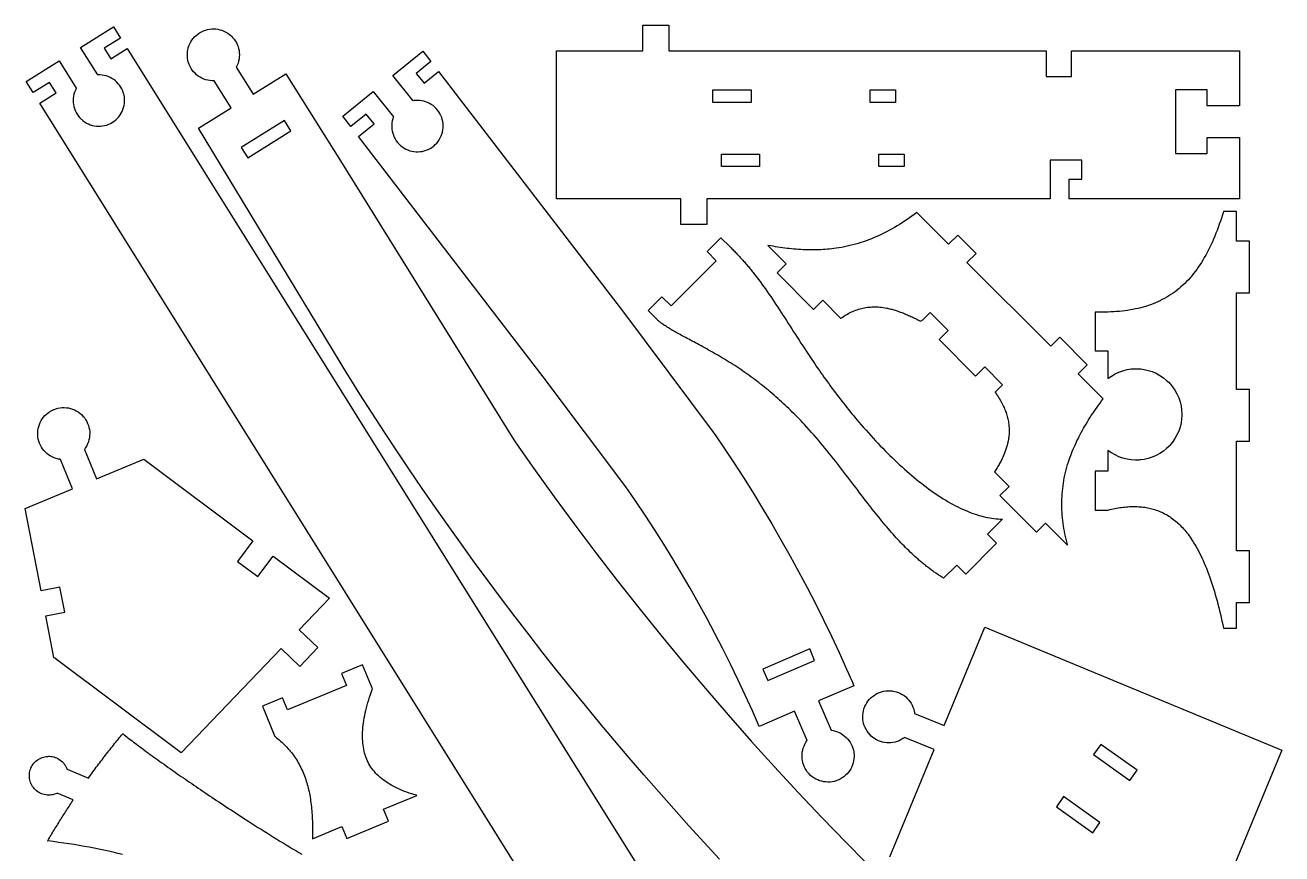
# Model space of a CAD drawing. Extents: x 0 to 196, y 0 to 236.
# Drawn here: x 0 to 195.9, y 106.9 to 236.1 of the extents above; entities that cross this region are included whole.
import ezdxf

# ---------------------------------------------------------------- set-up
doc = ezdxf.new("R2010")
doc.units = 0
doc.layers.get('0').update_dxf_attribs({"linetype": 'CONTINUOUS'})

msp = doc.modelspace()

# ---------------------------------------------------------------- linework, layer by layer
at = {"color": 0}
for points in [[(97.6001, 71.3774), (2.31347, 223.906), (4.85786, 225.494), (3.82471, 227.149), (1.28033, 225.56), (0.19417, 227.297), (5.32525, 230.503), (7.99533, 226.229), (7.95503, 226.156), (7.84657, 225.925), (7.72537, 225.614), (7.63146, 225.297), (7.56456, 224.975), (7.52442, 224.651), (7.51074, 224.328), (7.52333, 224.004), (7.56185, 223.683), (7.62603, 223.365), (7.71565, 223.054), (7.83046, 222.751), (7.97017, 222.457), (8.1345, 222.172), (8.32324, 221.901), (8.53603, 221.643), (8.7111, 221.46), (8.77274, 221.401), (8.83431, 221.343), (9.02881, 221.179), (9.29904, 220.983), (9.58176, 220.811), (9.87532, 220.665), (10.178, 220.543), (10.4882, 220.447), (10.8043, 220.378), (11.1246, 220.333), (11.4474, 220.314), (11.7711, 220.321), (12.0941, 220.356), (12.4146, 220.415), (12.7311, 220.501), (13.0418, 220.615), (13.3452, 220.756), (13.5679, 220.878), (13.6396, 220.922), (13.7113, 220.967), (13.9189, 221.114), (14.1778, 221.325), (14.416, 221.554), (14.6325, 221.8), (14.8269, 222.063), (14.9988, 222.337), (15.1474, 222.625), (15.2721, 222.924), (15.3725, 223.231), (15.4479, 223.546), (15.4978, 223.867), (15.5215, 224.192), (15.5185, 224.521), (15.4882, 224.85), (15.43, 225.179), (15.3686, 225.425), (15.3435, 225.506), (15.3185, 225.586), (15.2299, 225.825), (15.0915, 226.129), (14.9303, 226.418), (14.7471, 226.69), (14.5436, 226.944), (14.321, 227.181), (14.0806, 227.399), (13.824, 227.594), (13.5524, 227.771), (13.2671, 227.924), (12.9695, 228.054), (12.6611, 228.16), (12.3431, 228.24), (12.0169, 228.294), (11.6839, 228.322), (11.4298, 228.326), (11.3454, 228.322), (8.67529, 232.596), (13.8064, 235.801), (14.8925, 234.063), (14.8925, 234.063), (12.3481, 232.474), (13.3813, 230.819), (15.9257, 232.41), (111.212, 79.8811)], [(108.245, 106.084), (105.847, 108.676), (103.468, 111.284), (101.108, 113.908), (98.7668, 116.549), (96.4444, 119.206), (94.141, 121.879), (91.8565, 124.568), (89.5912, 127.273), (87.3453, 129.994), (85.1186, 132.731), (82.9112, 135.483), (80.7233, 138.25), (78.555, 141.033), (76.4064, 143.832), (74.2775, 146.646), (72.1683, 149.474), (70.079, 152.318), (68.0097, 155.176), (65.9606, 158.05), (63.9314, 160.938), (61.9225, 163.84), (59.9339, 166.757), (57.9657, 169.689), (56.0179, 172.635), (54.0906, 175.594), (52.184, 178.568), (50.7669, 180.807), (50.2981, 181.556), (27.0406, 219.999), (32.129, 223.178), (29.5007, 227.385), (29.4154, 227.382), (29.159, 227.386), (28.8229, 227.417), (28.494, 227.475), (28.1733, 227.558), (27.8626, 227.667), (27.5629, 227.8), (27.2758, 227.956), (27.0025, 228.135), (26.7443, 228.335), (26.5028, 228.556), (26.2792, 228.794), (26.0749, 229.053), (25.8911, 229.329), (25.7294, 229.621), (25.5911, 229.929), (25.5025, 230.169), (25.4776, 230.251), (25.4526, 230.333), (25.3913, 230.582), (25.3336, 230.914), (25.304, 231.247), (25.3021, 231.578), (25.3268, 231.907), (25.3779, 232.231), (25.4547, 232.549), (25.5567, 232.858), (25.6832, 233.16), (25.8336, 233.45), (26.0075, 233.728), (26.2042, 233.992), (26.4231, 234.24), (26.6635, 234.472), (26.9251, 234.685), (27.1347, 234.833), (27.2071, 234.878), (27.2794, 234.924), (27.5042, 235.047), (27.8104, 235.189), (28.1242, 235.303), (28.4436, 235.39), (28.7672, 235.451), (29.0933, 235.486), (29.4201, 235.494), (29.7462, 235.475), (30.0697, 235.431), (30.389, 235.361), (30.7024, 235.265), (31.0085, 235.143), (31.3051, 234.996), (31.5913, 234.824), (31.8646, 234.626), (32.0617, 234.461), (32.124, 234.403), (32.1864, 234.344), (32.3639, 234.16), (32.5797, 233.9), (32.7714, 233.626), (32.9386, 233.342), (33.0811, 233.044), (33.1985, 232.737), (33.2906, 232.425), (33.3571, 232.104), (33.3978, 231.781), (33.4124, 231.454), (33.4006, 231.126), (33.3619, 230.8), (33.2964, 230.475), (33.2037, 230.154), (33.0836, 229.839), (32.9757, 229.606), (32.9356, 229.531), (35.5638, 225.324), (40.6525, 228.503), (49.1478, 214.904), (76.2033, 171.403), (76.9774, 170.286), (79.3247, 166.95), (82.4953, 162.533), (85.7147, 158.153), (88.9826, 153.808), (92.2986, 149.503), (95.6625, 145.235), (99.0738, 141.006), (102.532, 136.815), (106.038, 132.663), (109.589, 128.551), (113.187, 124.478), (116.831, 120.446), (120.521, 116.454), (124.255, 112.504), (128.035, 108.595), (130.897, 105.689)], [(134.762, 106.453), (141.678, 123.148), (137.095, 125.047), (137.027, 124.995), (136.815, 124.85), (136.524, 124.679), (136.223, 124.535), (135.914, 124.417), (135.597, 124.325), (135.276, 124.259), (134.952, 124.22), (134.626, 124.206), (134.299, 124.219), (133.975, 124.258), (133.653, 124.324), (133.337, 124.415), (133.027, 124.533), (132.726, 124.677), (132.435, 124.847), (132.223, 124.992), (132.155, 125.043), (132.087, 125.095), (131.893, 125.263), (131.653, 125.5), (131.436, 125.753), (131.241, 126.022), (131.071, 126.303), (130.924, 126.597), (130.802, 126.9), (130.705, 127.212), (130.633, 127.53), (130.587, 127.854), (130.567, 128.181), (130.574, 128.51), (130.608, 128.84), (130.669, 129.168), (130.758, 129.494), (130.843, 129.736), (130.876, 129.815), (130.908, 129.893), (131.019, 130.125), (131.186, 130.418), (131.375, 130.693), (131.584, 130.95), (131.813, 131.188), (132.058, 131.405), (132.319, 131.601), (132.596, 131.776), (132.885, 131.927), (133.186, 132.056), (133.497, 132.159), (133.816, 132.238), (134.143, 132.291), (134.476, 132.316), (134.814, 132.314), (135.069, 132.295), (135.154, 132.284), (135.239, 132.273), (135.491, 132.225), (135.817, 132.139), (136.132, 132.028), (136.434, 131.892), (136.722, 131.733), (136.996, 131.552), (137.253, 131.35), (137.493, 131.129), (137.714, 130.889), (137.916, 130.631), (138.096, 130.358), (138.255, 130.069), (138.39, 129.767), (138.501, 129.452), (138.586, 129.125), (138.634, 128.873), (138.645, 128.788), (143.228, 126.89), (149.582, 142.232), (195.883, 123.053), (195.883, 123.053), (181.063, 87.2743)], [(15.1846, 106.792), (14.4679, 106.969), (13.7429, 107.141), (13.0096, 107.307), (12.2678, 107.468), (11.5178, 107.625), (10.7594, 107.775), (9.99262, 107.921), (9.2175, 108.061), (8.43397, 108.197), (7.64208, 108.326), (6.84185, 108.451), (6.03315, 108.571), (5.2161, 108.685), (4.39063, 108.794), (3.55675, 108.898), (3.5555, 108.898), (3.55419, 108.898), (3.55296, 108.898), (3.55171, 108.898), (3.5504, 108.898), (3.54915, 108.899), (3.54785, 108.899), (3.54536, 108.899), (3.54406, 108.899), (3.54156, 108.9), (3.54025, 108.9), (3.53901, 108.9), (3.53771, 108.9), (3.53521, 108.9), (3.5339, 108.9), (3.53267, 108.901), (3.53136, 108.901), (3.53011, 108.901), (3.52886, 108.901), (3.52756, 108.901), (3.52507, 108.902), (3.52376, 108.902), (3.52251, 108.902), (3.52121, 108.902), (3.51872, 108.902), (3.53825, 108.935), (3.53825, 108.935), (3.66938, 109.156), (3.80067, 109.376), (3.93207, 109.596), (4.06364, 109.814), (4.19536, 110.033), (4.32721, 110.25), (4.45915, 110.468), (4.59125, 110.684), (4.72353, 110.9), (4.8559, 111.115), (4.98844, 111.33), (5.1211, 111.544), (5.2539, 111.757), (5.38688, 111.97), (5.51997, 112.182), (5.65321, 112.394), (5.78657, 112.605), (5.92003, 112.815), (6.05371, 113.025), (6.1875, 113.234), (6.3214, 113.443), (6.45546, 113.651), (6.58968, 113.858), (6.72401, 114.065), (6.85851, 114.272), (6.99311, 114.477), (7.12787, 114.682), (7.26275, 114.887), (7.39785, 115.09), (7.53299, 115.293), (5.00608, 116.34), (4.95344, 116.315), (4.79172, 116.248), (4.57335, 116.173), (4.35183, 116.116), (4.1281, 116.076), (3.90321, 116.053), (3.678, 116.046), (3.45356, 116.057), (3.23074, 116.083), (3.01047, 116.127), (2.79383, 116.187), (2.58165, 116.262), (2.375, 116.354), (2.17475, 116.461), (1.98188, 116.585), (1.79736, 116.723), (1.66433, 116.837), (1.62213, 116.877), (1.57981, 116.917), (1.45921, 117.044), (1.31109, 117.221), (1.17811, 117.407), (1.06033, 117.602), (0.95801, 117.804), (0.87136, 118.012), (0.80056, 118.225), (0.74582, 118.443), (0.70736, 118.664), (0.68533, 118.887), (0.67996, 119.112), (0.69146, 119.338), (0.72, 119.564), (0.76584, 119.788), (0.8291, 120.01), (0.8878, 120.175), (0.9101, 120.229), (0.9324, 120.282), (1.00754, 120.441), (1.11979, 120.642), (1.24593, 120.833), (1.38515, 121.013), (1.53668, 121.181), (1.69976, 121.336), (1.87343, 121.479), (2.05701, 121.608), (2.24968, 121.723), (2.45053, 121.824), (2.65881, 121.91), (2.87375, 121.98), (3.09446, 122.034), (3.32021, 122.072), (3.55012, 122.092), (3.72515, 122.097), (3.78342, 122.095), (3.84164, 122.094), (4.01622, 122.08), (4.24474, 122.048), (4.46821, 121.998), (4.68582, 121.933), (4.89681, 121.851), (5.10037, 121.755), (5.29574, 121.644), (5.48215, 121.519), (5.65875, 121.38), (5.82482, 121.229), (5.97954, 121.065), (6.12218, 120.89), (6.2519, 120.703), (6.368, 120.506), (6.46957, 120.299), (6.53646, 120.137), (6.55593, 120.082), (9.88613, 118.703), (10.0612, 118.947), (10.2367, 119.19), (10.4123, 119.432), (10.5882, 119.674), (10.7642, 119.914), (10.9405, 120.154), (11.1171, 120.392), (11.2938, 120.63), (11.4708, 120.866), (11.648, 121.102), (11.8254, 121.337), (12.0031, 121.57), (12.181, 121.803), (12.3591, 122.035), (12.5374, 122.266), (12.7159, 122.496), (12.8947, 122.724), (13.0737, 122.952), (13.2529, 123.179), (13.4323, 123.406), (13.612, 123.631), (13.7919, 123.855), (13.9719, 124.078), (14.1524, 124.3), (14.3329, 124.522), (14.5136, 124.742), (14.6947, 124.962), (14.8758, 125.18), (15.0574, 125.398), (15.239, 125.614), (15.2396, 125.615), (15.24, 125.616), (15.2406, 125.616), (15.2411, 125.617), (15.2415, 125.618), (15.2421, 125.618), (15.2426, 125.619), (15.2432, 125.619), (15.2438, 125.62), (15.2443, 125.621), (15.2449, 125.621), (15.2453, 125.622), (15.2464, 125.623), (15.2469, 125.624), (15.2474, 125.624), (15.2479, 125.625), (15.2485, 125.626), (15.249, 125.626), (15.2494, 125.627), (15.25, 125.627), (15.2506, 125.628), (15.2511, 125.629), (15.2517, 125.629), (15.2522, 125.63), (15.2526, 125.631), (15.2532, 125.631), (15.2538, 125.632), (15.2543, 125.633), (15.2547, 125.633), (15.2554, 125.633), (15.2561, 125.632), (15.2567, 125.632), (15.2574, 125.631), (15.2579, 125.631), (15.2586, 125.63), (15.2592, 125.63), (15.2599, 125.629), (15.2606, 125.629), (15.2611, 125.628), (15.2618, 125.627), (15.2624, 125.627), (15.2631, 125.627), (15.2636, 125.626), (15.2643, 125.626), (15.265, 125.625), (15.2657, 125.624), (15.2663, 125.624), (15.2668, 125.623), (15.2675, 125.623), (15.2681, 125.622), (15.2687, 125.622), (15.2694, 125.621), (15.2701, 125.621), (15.2707, 125.62), (15.2719, 125.619), (15.2726, 125.619), (15.2732, 125.618), (15.2739, 125.618), (15.2746, 125.617), (15.4593, 125.468), (15.65, 125.315), (15.8467, 125.159), (16.0493, 124.999), (16.2579, 124.835), (16.4725, 124.668), (16.6929, 124.498), (16.9194, 124.324), (17.1518, 124.147), (17.39, 123.966), (17.6342, 123.782), (17.8842, 123.594), (18.14, 123.403), (18.4018, 123.208), (18.6693, 123.01), (18.9428, 122.809), (19.2219, 122.604), (19.5071, 122.396), (19.7979, 122.185), (20.0947, 121.97), (20.3971, 121.752), (20.7054, 121.531), (21.0193, 121.306), (21.3392, 121.078), (21.6647, 120.847), (21.996, 120.612), (22.3329, 120.374), (22.6756, 120.133), (23.0239, 119.888), (23.3779, 119.641), (23.7379, 119.39), (24.0471, 119.175), (24.3603, 118.958), (24.6775, 118.738), (24.9986, 118.516), (25.3235, 118.293), (25.6521, 118.067), (25.9843, 117.839), (26.3201, 117.609), (26.6594, 117.378), (27.0022, 117.145), (27.3485, 116.91), (27.6978, 116.673), (28.0504, 116.435), (28.4061, 116.196), (28.7649, 115.954), (29.1267, 115.712), (29.4914, 115.468), (29.8588, 115.223), (30.229, 114.977), (30.6019, 114.73), (30.9775, 114.481), (31.3556, 114.232), (31.736, 113.981), (32.1189, 113.73), (32.504, 113.478), (32.8914, 113.225), (33.281, 112.971), (33.6726, 112.717), (34.0663, 112.462), (34.4618, 112.207), (34.859, 111.952), (35.34, 111.643), (35.8228, 111.335), (36.3074, 111.026), (36.7935, 110.718), (37.2808, 110.411), (37.7694, 110.104), (38.259, 109.798), (38.7493, 109.493), (39.2403, 109.189), (39.7315, 108.887), (40.2229, 108.586), (40.7144, 108.287), (41.2057, 107.99), (41.6965, 107.695), (42.1868, 107.403), (42.6764, 107.113), (43.1649, 106.826)]]:
    msp.add_lwpolyline(points, dxfattribs=at)
for points in [[(164.708, 212.05), (164.708, 215), (159.758, 215), (159.758, 209), (106.288, 209), (106.288, 205), (102.238, 205), (102.238, 209), (82.8344, 209), (82.8344, 232.069), (96.3081, 232.069), (96.3081, 236.069), (100.358, 236.069), (100.358, 232.069), (159.151, 232.069), (159.151, 228.069), (163.101, 228.069), (163.101, 232.069), (189.299, 232.069), (189.299, 223.497), (184.249, 223.497), (184.249, 225.997), (179.299, 225.997), (179.299, 216.047), (184.249, 216.047), (184.249, 218.547), (189.299, 218.547), (189.299, 209), (162.708, 209), (162.708, 212.05), (164.708, 212.05)], [(80.7633, 181.251), (51.9929, 218.717), (54.4078, 220.676), (53.1786, 222.19), (50.8047, 220.264), (49.5557, 221.89), (54.2543, 225.704), (57.4308, 221.792), (57.4, 221.714), (57.3207, 221.472), (57.2387, 221.149), (57.1847, 220.822), (57.1579, 220.494), (57.1579, 220.168), (57.1843, 219.844), (57.2367, 219.525), (57.3144, 219.211), (57.4172, 218.906), (57.5446, 218.607), (57.696, 218.321), (57.8708, 218.044), (58.0689, 217.783), (58.2897, 217.538), (58.5326, 217.308), (58.729, 217.147), (58.7974, 217.097), (58.8656, 217.047), (59.0787, 216.908), (59.3713, 216.747), (59.6729, 216.611), (59.9822, 216.501), (60.2976, 216.419), (60.6174, 216.362), (60.9396, 216.331), (61.2629, 216.326), (61.5856, 216.347), (61.906, 216.394), (62.2224, 216.468), (62.5331, 216.567), (62.8364, 216.692), (63.1308, 216.843), (63.4147, 217.019), (63.6206, 217.168), (63.6863, 217.221), (63.7518, 217.275), (63.9397, 217.446), (64.1707, 217.686), (64.3788, 217.944), (64.5632, 218.215), (64.724, 218.499), (64.8606, 218.793), (64.9725, 219.097), (65.0596, 219.408), (65.1213, 219.726), (65.1572, 220.049), (65.1672, 220.372), (65.1507, 220.699), (65.1072, 221.024), (65.0367, 221.347), (64.9383, 221.665), (64.8469, 221.903), (64.8121, 221.981), (64.7772, 222.057), (64.66, 222.282), (64.4853, 222.567), (64.2896, 222.833), (64.0743, 223.082), (63.841, 223.31), (63.5908, 223.517), (63.3257, 223.703), (63.0467, 223.865), (62.7556, 224.007), (62.4536, 224.124), (62.1422, 224.215), (61.8231, 224.282), (61.4975, 224.324), (61.1671, 224.337), (60.8332, 224.324), (60.5807, 224.296), (60.4974, 224.282), (57.3208, 228.194), (62.0206, 232.01), (63.2696, 230.383), (60.9808, 228.525), (62.21, 227.011), (64.4576, 228.836), (93.2703, 191.317), (107.276, 172.619), (107.679, 172.038), (108.872, 170.282), (110.439, 167.925), (111.976, 165.549), (113.483, 163.156), (114.96, 160.743), (116.407, 158.314), (117.823, 155.865), (119.208, 153.401), (120.563, 150.919), (121.888, 148.421), (123.181, 145.906), (124.443, 143.375), (125.673, 140.828), (126.872, 138.265), (128.04, 135.687), (128.895, 133.744), (129.175, 133.094), (123.665, 130.72), (125.627, 126.165), (125.712, 126.155), (125.964, 126.111), (126.292, 126.03), (126.609, 125.924), (126.913, 125.793), (127.204, 125.638), (127.48, 125.461), (127.74, 125.263), (127.983, 125.046), (128.208, 124.809), (128.414, 124.554), (128.598, 124.284), (128.761, 123.998), (128.901, 123.697), (129.017, 123.384), (129.107, 123.059), (129.158, 122.807), (129.171, 122.723), (129.183, 122.639), (129.206, 122.383), (129.213, 122.046), (129.192, 121.713), (129.144, 121.385), (129.07, 121.064), (128.97, 120.752), (128.846, 120.449), (128.699, 120.158), (128.528, 119.879), (128.335, 119.615), (128.122, 119.367), (127.887, 119.135), (127.633, 118.922), (127.361, 118.73), (127.07, 118.559), (126.84, 118.444), (126.762, 118.41), (126.683, 118.377), (126.443, 118.288), (126.118, 118.195), (125.791, 118.129), (125.462, 118.091), (125.133, 118.079), (124.805, 118.095), (124.481, 118.136), (124.162, 118.204), (123.849, 118.297), (123.544, 118.414), (123.248, 118.557), (122.964, 118.723), (122.693, 118.914), (122.436, 119.127), (122.196, 119.364), (122.026, 119.556), (121.973, 119.623), (121.92, 119.69), (121.773, 119.9), (121.599, 120.189), (121.451, 120.488), (121.328, 120.796), (121.233, 121.111), (121.163, 121.432), (121.119, 121.756), (121.102, 122.082), (121.11, 122.408), (121.145, 122.733), (121.207, 123.055), (121.294, 123.373), (121.408, 123.684), (121.548, 123.987), (121.714, 124.28), (121.856, 124.494), (121.907, 124.563), (119.945, 129.118), (114.434, 126.745), (114.17, 127.36), (113.359, 129.199), (112.254, 131.638), (111.118, 134.062), (109.951, 136.472), (108.755, 138.866), (107.528, 141.244), (106.272, 143.607), (104.986, 145.953), (103.67, 148.283), (102.325, 150.597), (100.95, 152.893), (99.5468, 155.172), (98.1143, 157.433), (96.6532, 159.676), (95.1633, 161.903), (94.0282, 163.56), (93.6451, 164.11), (80.7633, 181.251)], [(107.186, 225.965), (113.156, 225.965), (113.156, 224.015), (107.186, 224.015), (107.186, 225.965)], [(131.696, 225.965), (135.667, 225.965), (135.667, 224.015), (131.696, 224.015), (131.696, 225.965)], [(41.4563, 219.572), (40.4231, 221.225), (33.6806, 217.014), (34.7137, 215.36), (41.4563, 219.572)], [(108.533, 215.965), (114.483, 215.965), (114.483, 214.015), (108.533, 214.015), (108.533, 215.965)], [(133.045, 215.965), (136.995, 215.965), (136.995, 214.015), (133.045, 214.015), (133.045, 215.965)], [(115.767, 201.743), (118.635, 198.875), (117.221, 197.461), (122.913, 191.769), (124.328, 193.183), (127.153, 190.357), (127.154, 190.358), (127.155, 190.358), (127.155, 190.358), (127.156, 190.36), (127.157, 190.36), (127.157, 190.36), (127.158, 190.361), (127.159, 190.361), (127.16, 190.362), (127.161, 190.362), (127.162, 190.364), (127.163, 190.364), (127.163, 190.364), (127.164, 190.365), (127.164, 190.365), (127.166, 190.367), (127.166, 190.367), (127.167, 190.368), (127.168, 190.368), (127.168, 190.368), (127.169, 190.369), (127.17, 190.369), (127.17, 190.369), (127.171, 190.369), (127.171, 190.371), (127.372, 190.514), (127.573, 190.653), (127.777, 190.785), (127.982, 190.911), (128.189, 191.032), (128.398, 191.147), (128.609, 191.256), (128.822, 191.358), (129.036, 191.456), (129.252, 191.547), (129.471, 191.632), (129.691, 191.711), (129.913, 191.783), (130.137, 191.849), (130.363, 191.91), (130.591, 191.962), (130.82, 192.01), (131.052, 192.05), (131.286, 192.085), (131.522, 192.111), (131.76, 192.132), (132.001, 192.147), (132.243, 192.154), (132.487, 192.154), (132.733, 192.149), (132.982, 192.135), (133.233, 192.115), (133.486, 192.087), (133.741, 192.054), (133.998, 192.013), (134.258, 191.964), (134.424, 191.931), (134.59, 191.894), (134.757, 191.856), (134.925, 191.814), (135.093, 191.771), (135.263, 191.725), (135.433, 191.676), (135.604, 191.625), (135.776, 191.571), (135.948, 191.515), (136.121, 191.457), (136.295, 191.397), (136.47, 191.335), (136.645, 191.269), (136.821, 191.203), (136.998, 191.133), (137.175, 191.061), (137.353, 190.987), (137.532, 190.911), (137.711, 190.833), (137.891, 190.753), (138.072, 190.669), (138.253, 190.586), (138.435, 190.499), (138.618, 190.41), (138.801, 190.319), (138.985, 190.226), (139.169, 190.132), (139.356, 190.036), (139.54, 189.938), (139.553, 189.931), (139.585, 189.949), (139.915, 190.119), (139.949, 190.136), (141.086, 191.274), (143.879, 188.481), (142.465, 187.067), (148.157, 181.375), (149.571, 182.789), (152.364, 179.996), (151.214, 178.846), (151.215, 178.846), (151.215, 178.844), (151.215, 178.844), (151.217, 178.843), (151.217, 178.843), (151.217, 178.843), (151.218, 178.842), (151.218, 178.842), (151.218, 178.84), (151.218, 178.84), (151.219, 178.839), (151.219, 178.839), (151.219, 178.839), (151.221, 178.837), (151.221, 178.837), (151.221, 178.836), (151.221, 178.836), (151.222, 178.836), (151.222, 178.835), (151.222, 178.835), (151.224, 178.833), (151.224, 178.833), (151.224, 178.833), (151.224, 178.832), (151.225, 178.832), (151.225, 178.831), (151.225, 178.831), (151.226, 178.831), (151.226, 178.829), (151.226, 178.829), (151.26, 178.782), (151.292, 178.736), (151.324, 178.689), (151.356, 178.643), (151.388, 178.596), (151.418, 178.55), (151.45, 178.504), (151.481, 178.457), (151.511, 178.411), (151.542, 178.364), (151.572, 178.317), (151.603, 178.271), (151.632, 178.224), (151.661, 178.178), (151.69, 178.131), (151.719, 178.085), (151.749, 178.038), (151.778, 177.992), (151.806, 177.944), (151.835, 177.897), (151.862, 177.851), (151.89, 177.804), (151.917, 177.757), (151.944, 177.711), (151.971, 177.664), (151.999, 177.617), (152.025, 177.571), (152.051, 177.524), (152.078, 177.476), (152.103, 177.431), (152.208, 177.235), (152.308, 177.04), (152.404, 176.844), (152.497, 176.649), (152.585, 176.453), (152.668, 176.257), (152.747, 176.061), (152.821, 175.864), (152.892, 175.667), (152.957, 175.469), (153.017, 175.272), (153.074, 175.075), (153.125, 174.876), (153.172, 174.678), (153.214, 174.479), (153.253, 174.281), (153.285, 174.081), (153.313, 173.881), (153.336, 173.681), (153.354, 173.481), (153.368, 173.281), (153.376, 173.079), (153.379, 172.878), (153.378, 172.676), (153.371, 172.474), (153.36, 172.272), (153.342, 172.069), (153.321, 171.867), (153.293, 171.663), (153.26, 171.46), (153.222, 171.256), (153.19, 171.097), (153.156, 170.939), (153.117, 170.781), (153.076, 170.622), (153.033, 170.462), (152.986, 170.304), (152.938, 170.144), (152.886, 169.985), (152.831, 169.825), (152.774, 169.665), (152.714, 169.506), (152.651, 169.346), (152.587, 169.185), (152.519, 169.025), (152.45, 168.864), (152.376, 168.703), (152.301, 168.542), (152.224, 168.381), (152.144, 168.219), (152.061, 168.057), (151.976, 167.896), (151.889, 167.733), (151.799, 167.572), (151.707, 167.41), (151.612, 167.247), (151.515, 167.085), (151.417, 166.922), (151.315, 166.76), (151.212, 166.596), (151.106, 166.433), (151.094, 166.415), (153.362, 164.147), (151.949, 162.733), (157.642, 157.04), (159.056, 158.456), (162.489, 155.022), (162.487, 155.025), (162.487, 155.028), (162.486, 155.031), (162.486, 155.033), (162.485, 155.038), (162.483, 155.043), (162.482, 155.046), (162.481, 155.051), (162.481, 155.056), (162.479, 155.058), (162.478, 155.061), (162.478, 155.064), (162.476, 155.069), (162.475, 155.074), (162.475, 155.076), (162.474, 155.079), (162.472, 155.082), (162.471, 155.087), (162.471, 155.09), (162.469, 155.094), (162.469, 155.097), (162.468, 155.1), (162.467, 155.106), (162.465, 155.108), (162.465, 155.112), (162.357, 155.529), (162.254, 155.947), (162.16, 156.365), (162.072, 156.782), (161.992, 157.2), (161.918, 157.617), (161.851, 158.033), (161.793, 158.45), (161.74, 158.867), (161.697, 159.283), (161.66, 159.7), (161.631, 160.117), (161.61, 160.532), (161.596, 160.949), (161.59, 161.364), (161.592, 161.779), (161.601, 162.194), (161.621, 162.61), (161.646, 163.025), (161.681, 163.439), (161.724, 163.854), (161.775, 164.268), (161.835, 164.683), (161.903, 165.097), (161.979, 165.511), (162.065, 165.925), (162.16, 166.337), (162.263, 166.751), (162.375, 167.164), (162.496, 167.578), (162.626, 167.99), (162.736, 168.319), (162.85, 168.647), (162.971, 168.976), (163.096, 169.304), (163.226, 169.633), (163.362, 169.961), (163.503, 170.289), (163.649, 170.617), (163.799, 170.944), (163.954, 171.272), (164.115, 171.6), (164.281, 171.928), (164.45, 172.256), (164.625, 172.583), (164.804, 172.911), (164.989, 173.237), (165.178, 173.565), (165.371, 173.892), (165.568, 174.219), (165.771, 174.546), (165.976, 174.872), (166.188, 175.2), (166.403, 175.526), (166.622, 175.853), (166.846, 176.179), (167.074, 176.506), (167.306, 176.832), (167.542, 177.158), (167.781, 177.485), (168.025, 177.81), (168.026, 177.811), (168.026, 177.813), (168.028, 177.814), (168.028, 177.814), (168.028, 177.815), (168.029, 177.815), (168.029, 177.817), (168.031, 177.817), (168.031, 177.818), (168.032, 177.819), (168.032, 177.821), (168.033, 177.821), (168.033, 177.822), (168.035, 177.822), (168.035, 177.824), (168.035, 177.824), (168.036, 177.825), (168.036, 177.826), (168.038, 177.828), (168.038, 177.828), (164.139, 181.728), (165.553, 183.142), (161.275, 187.419), (159.86, 186.006), (146.806, 199.06), (148.221, 200.474), (145.357, 203.337), (143.942, 201.924), (138.994, 206.871), (138.994, 206.871), (138.993, 206.869), (138.993, 206.869), (138.993, 206.869), (138.992, 206.869), (138.99, 206.868), (138.99, 206.867), (138.989, 206.867), (138.987, 206.865), (138.986, 206.865), (138.986, 206.864), (138.985, 206.864), (138.985, 206.862), (138.983, 206.862), (138.983, 206.862), (138.983, 206.861), (138.982, 206.861), (138.981, 206.86), (138.979, 206.86), (138.979, 206.86), (138.979, 206.858), (138.978, 206.858), (138.978, 206.858), (138.976, 206.857), (138.601, 206.575), (138.224, 206.299), (137.845, 206.029), (137.464, 205.765), (137.081, 205.508), (136.696, 205.257), (136.309, 205.013), (135.921, 204.775), (135.531, 204.543), (135.138, 204.319), (134.744, 204.101), (134.347, 203.89), (133.949, 203.686), (133.549, 203.489), (133.146, 203.3), (132.742, 203.117), (132.335, 202.942), (131.926, 202.774), (131.515, 202.612), (131.102, 202.46), (130.687, 202.314), (130.269, 202.176), (129.849, 202.046), (129.427, 201.924), (129.002, 201.808), (128.576, 201.701), (128.147, 201.603), (127.715, 201.513), (127.281, 201.431), (126.845, 201.357), (126.407, 201.29), (126.072, 201.246), (125.736, 201.206), (125.399, 201.169), (125.061, 201.138), (124.721, 201.111), (124.38, 201.087), (124.038, 201.069), (123.694, 201.054), (123.349, 201.044), (123.003, 201.039), (122.656, 201.036), (122.308, 201.039), (121.959, 201.044), (121.608, 201.054), (121.256, 201.068), (120.903, 201.086), (120.549, 201.108), (120.194, 201.135), (119.837, 201.164), (119.48, 201.197), (119.121, 201.233), (118.762, 201.275), (118.401, 201.319), (118.039, 201.367), (117.676, 201.418), (117.313, 201.474), (116.948, 201.532), (116.582, 201.594), (116.215, 201.66), (115.847, 201.728), (115.767, 201.743)], [(168.796, 191.351), (166.771, 191.351), (166.771, 185.301), (168.771, 185.301), (168.771, 180.987), (168.903, 181.092), (169.315, 181.376), (169.89, 181.71), (170.49, 181.987), (171.112, 182.207), (171.753, 182.368), (172.407, 182.469), (173.069, 182.511), (173.572, 182.503), (173.739, 182.489), (173.906, 182.476), (174.401, 182.404), (175.05, 182.26), (175.679, 182.056), (176.286, 181.796), (176.865, 181.479), (177.415, 181.111), (177.929, 180.69), (178.293, 180.344), (178.406, 180.221), (178.519, 180.099), (178.836, 179.71), (179.214, 179.163), (179.539, 178.586), (179.807, 177.983), (180.019, 177.358), (180.172, 176.714), (180.265, 176.057), (180.296, 175.556), (180.296, 175.389), (180.296, 175.221), (180.265, 174.721), (180.172, 174.063), (180.019, 173.419), (179.807, 172.794), (179.539, 172.19), (179.214, 171.614), (178.836, 171.068), (178.519, 170.678), (178.406, 170.556), (178.293, 170.433), (177.929, 170.086), (177.415, 169.667), (176.865, 169.297), (176.286, 168.982), (175.679, 168.721), (175.05, 168.517), (174.401, 168.372), (173.906, 168.301), (173.739, 168.288), (173.572, 168.275), (173.069, 168.267), (172.407, 168.307), (171.753, 168.408), (171.112, 168.569), (170.49, 168.79), (169.89, 169.068), (169.315, 169.401), (168.903, 169.686), (168.771, 169.789), (168.771, 166.528), (166.771, 166.528), (166.771, 160.478), (168.799, 160.478), (168.803, 160.478), (169.069, 160.546), (169.336, 160.608), (169.6, 160.667), (169.862, 160.721), (170.124, 160.771), (170.383, 160.817), (170.64, 160.858), (170.896, 160.894), (171.15, 160.928), (171.401, 160.956), (171.651, 160.979), (171.9, 160.999), (172.147, 161.014), (172.392, 161.024), (172.635, 161.031), (172.876, 161.032), (173.115, 161.028), (173.353, 161.021), (173.589, 161.008), (173.822, 160.992), (174.054, 160.969), (174.285, 160.943), (174.513, 160.913), (174.739, 160.876), (174.964, 160.836), (175.186, 160.792), (175.407, 160.742), (175.625, 160.688), (175.842, 160.628), (176.057, 160.563), (176.286, 160.489), (176.514, 160.408), (176.737, 160.321), (176.961, 160.229), (177.181, 160.131), (177.399, 160.025), (177.612, 159.915), (177.826, 159.799), (178.036, 159.676), (178.244, 159.549), (178.45, 159.414), (178.654, 159.274), (178.854, 159.128), (179.053, 158.976), (179.25, 158.819), (179.443, 158.656), (179.635, 158.486), (179.825, 158.311), (180.011, 158.131), (180.196, 157.943), (180.379, 157.75), (180.558, 157.553), (180.736, 157.349), (180.913, 157.138), (181.085, 156.922), (181.256, 156.701), (181.425, 156.474), (181.59, 156.24), (181.756, 156.003), (181.917, 155.758), (182.076, 155.508), (182.279, 155.176), (182.478, 154.837), (182.675, 154.489), (182.867, 154.132), (183.056, 153.767), (183.242, 153.392), (183.424, 153.01), (183.603, 152.619), (183.779, 152.221), (183.951, 151.814), (184.121, 151.399), (184.288, 150.976), (184.45, 150.546), (184.61, 150.107), (184.767, 149.66), (184.921, 149.207), (185.072, 148.744), (185.219, 148.276), (185.364, 147.8), (185.506, 147.317), (185.646, 146.825), (185.782, 146.328), (185.915, 145.822), (186.046, 145.31), (186.174, 144.792), (186.299, 144.265), (186.421, 143.732), (186.54, 143.193), (186.657, 142.647), (186.771, 142.094), (186.771, 142.094), (186.772, 142.093), (186.772, 142.093), (186.772, 142.092), (186.772, 142.092), (186.772, 142.09), (186.772, 142.09), (186.772, 142.089), (186.772, 142.089), (186.772, 142.087), (186.772, 142.087), (186.774, 142.087), (186.774, 142.086), (186.774, 142.086), (186.774, 142.085), (186.774, 142.085), (186.774, 142.083), (186.774, 142.083), (186.774, 142.082), (186.774, 142.082), (186.774, 142.081), (186.775, 142.081), (186.775, 142.079), (186.775, 142.079), (186.775, 142.078), (186.775, 142.078), (186.775, 142.076), (186.775, 142.076), (186.775, 142.075), (186.775, 142.075), (186.775, 142.074), (188.821, 142.074), (188.821, 146.074), (190.821, 146.074), (190.821, 154.124), (188.821, 154.124), (188.821, 171.207), (190.821, 171.207), (190.821, 179.257), (188.821, 179.257), (188.821, 194.347), (190.821, 194.347), (190.821, 202.397), (188.821, 202.397), (188.821, 207), (186.778, 207), (186.776, 206.999), (186.776, 206.999), (186.776, 206.999), (186.776, 206.997), (186.776, 206.996), (186.775, 206.994), (186.775, 206.994), (186.775, 206.993), (186.775, 206.992), (186.775, 206.99), (186.774, 206.99), (186.774, 206.989), (186.774, 206.989), (186.774, 206.987), (186.774, 206.986), (186.772, 206.986), (186.772, 206.985), (186.772, 206.983), (186.772, 206.982), (186.618, 206.481), (186.461, 205.987), (186.299, 205.5), (186.133, 205.019), (185.962, 204.546), (185.789, 204.081), (185.61, 203.621), (185.426, 203.169), (185.239, 202.725), (185.047, 202.288), (184.85, 201.858), (184.649, 201.436), (184.442, 201.022), (184.231, 200.617), (184.015, 200.218), (183.794, 199.828), (183.569, 199.446), (183.339, 199.072), (183.103, 198.707), (182.862, 198.35), (182.617, 198.001), (182.365, 197.661), (182.108, 197.329), (181.847, 197.007), (181.581, 196.694), (181.307, 196.389), (181.029, 196.094), (180.746, 195.807), (180.456, 195.531), (180.161, 195.263), (179.86, 195.004), (179.553, 194.756), (179.24, 194.517), (178.922, 194.288), (178.599, 194.067), (178.269, 193.857), (177.933, 193.654), (177.593, 193.461), (177.247, 193.278), (176.896, 193.103), (176.539, 192.938), (176.176, 192.779), (175.808, 192.631), (175.435, 192.492), (175.057, 192.36), (174.674, 192.236), (174.286, 192.122), (173.892, 192.015), (173.493, 191.917), (173.09, 191.826), (172.682, 191.744), (172.269, 191.671), (171.851, 191.604), (171.428, 191.546), (171.001, 191.494), (170.569, 191.451), (170.132, 191.415), (169.692, 191.386), (169.246, 191.365)], [(110.035, 201.358), (110.169, 201.225), (110.302, 201.092), (110.435, 200.958), (110.568, 200.824), (110.7, 200.688), (110.831, 200.551), (110.961, 200.414), (111.091, 200.276), (111.221, 200.138), (111.35, 199.999), (111.478, 199.858), (111.606, 199.718), (111.733, 199.576), (111.86, 199.435), (111.986, 199.292), (112.112, 199.149), (112.237, 199.004), (112.362, 198.86), (112.486, 198.714), (112.61, 198.568), (112.733, 198.421), (112.856, 198.274), (112.978, 198.125), (113.1, 197.976), (113.222, 197.826), (113.343, 197.676), (113.463, 197.525), (113.583, 197.374), (113.703, 197.221), (113.989, 196.851), (114.273, 196.478), (114.555, 196.1), (114.836, 195.718), (115.115, 195.333), (115.392, 194.944), (115.668, 194.551), (115.943, 194.156), (116.218, 193.756), (116.492, 193.353), (116.765, 192.946), (117.038, 192.536), (117.31, 192.124), (117.583, 191.708), (117.856, 191.289), (118.13, 190.868), (118.404, 190.443), (118.679, 190.017), (118.954, 189.587), (119.232, 189.156), (119.51, 188.721), (119.79, 188.285), (120.071, 187.846), (120.355, 187.406), (120.641, 186.962), (120.928, 186.518), (121.219, 186.071), (121.512, 185.622), (121.807, 185.172), (122.106, 184.721), (122.408, 184.268), (122.635, 183.931), (122.865, 183.592), (123.096, 183.251), (123.328, 182.911), (123.563, 182.571), (123.8, 182.231), (124.038, 181.89), (124.278, 181.549), (124.52, 181.208), (124.764, 180.867), (125.01, 180.526), (125.257, 180.185), (125.506, 179.844), (125.756, 179.504), (126.009, 179.165), (126.263, 178.826), (126.518, 178.487), (126.775, 178.15), (127.034, 177.813), (127.294, 177.475), (127.556, 177.14), (127.819, 176.806), (128.084, 176.472), (128.351, 176.139), (128.618, 175.808), (128.888, 175.478), (129.158, 175.15), (129.431, 174.822), (129.704, 174.497), (129.979, 174.172), (130.342, 173.75), (130.706, 173.331), (131.072, 172.915), (131.44, 172.503), (131.81, 172.094), (132.181, 171.69), (132.553, 171.29), (132.926, 170.894), (133.3, 170.503), (133.676, 170.115), (134.052, 169.733), (134.428, 169.356), (134.806, 168.983), (135.183, 168.615), (135.561, 168.253), (135.939, 167.896), (136.317, 167.544), (136.695, 167.199), (137.072, 166.86), (137.45, 166.525), (137.827, 166.197), (138.203, 165.876), (138.578, 165.561), (138.953, 165.253), (139.326, 164.951), (139.699, 164.656), (140.069, 164.368), (140.439, 164.087), (140.807, 163.814), (141.174, 163.549), (141.539, 163.29), (141.935, 163.017), (142.329, 162.753), (142.721, 162.497), (143.11, 162.251), (143.497, 162.014), (143.881, 161.786), (144.263, 161.568), (144.642, 161.358), (145.019, 161.157), (145.393, 160.967), (145.765, 160.785), (146.133, 160.611), (146.5, 160.449), (146.864, 160.293), (147.225, 160.149), (147.583, 160.013), (147.939, 159.885), (148.293, 159.767), (148.643, 159.658), (148.99, 159.56), (149.335, 159.469), (149.676, 159.388), (150.015, 159.317), (150.351, 159.254), (150.685, 159.2), (151.015, 159.156), (151.343, 159.121), (151.667, 159.094), (151.989, 159.079), (152.307, 159.071), (152.31, 159.071), (152.314, 159.071), (152.315, 159.071), (152.319, 159.071), (152.321, 159.071), (152.325, 159.071), (152.328, 159.071), (152.333, 159.071), (152.335, 159.071), (152.339, 159.071), (152.342, 159.071), (152.344, 159.071), (152.347, 159.071), (152.351, 159.071), (152.353, 159.071), (152.358, 159.071), (152.361, 159.071), (152.365, 159.071), (152.367, 159.071), (152.369, 159.071), (150.014, 156.715), (151.428, 155.301), (146.621, 150.494), (145.207, 151.908), (143.168, 149.869), (143.151, 149.879), (143.019, 149.96), (142.888, 150.04), (142.756, 150.122), (142.624, 150.206), (142.492, 150.29), (142.36, 150.376), (142.226, 150.464), (142.094, 150.551), (141.962, 150.642), (141.831, 150.732), (141.699, 150.824), (141.565, 150.918), (141.433, 151.013), (141.301, 151.108), (141.168, 151.206), (141.036, 151.303), (140.904, 151.403), (140.771, 151.504), (140.639, 151.606), (140.506, 151.708), (140.374, 151.814), (140.24, 151.919), (140.108, 152.026), (139.975, 152.135), (139.843, 152.243), (139.71, 152.354), (139.576, 152.467), (139.444, 152.579), (139.311, 152.694), (139.178, 152.81), (138.936, 153.024), (138.695, 153.24), (138.453, 153.462), (138.211, 153.689), (137.969, 153.919), (137.727, 154.154), (137.485, 154.392), (137.242, 154.635), (136.999, 154.882), (136.756, 155.133), (136.513, 155.388), (136.269, 155.646), (136.025, 155.908), (135.781, 156.175), (135.536, 156.446), (135.291, 156.721), (135.046, 156.999), (134.799, 157.281), (134.553, 157.565), (134.306, 157.854), (134.058, 158.147), (133.81, 158.443), (133.561, 158.743), (133.311, 159.047), (133.061, 159.353), (132.81, 159.664), (132.558, 159.978), (132.306, 160.294), (132.053, 160.614), (131.799, 160.938), (131.544, 161.265), (131.253, 161.64), (130.96, 162.021), (130.666, 162.404), (130.371, 162.792), (130.073, 163.182), (129.774, 163.575), (129.473, 163.972), (129.17, 164.371), (128.865, 164.772), (128.558, 165.176), (128.249, 165.583), (127.937, 165.99), (127.623, 166.4), (127.307, 166.811), (126.988, 167.224), (126.667, 167.636), (126.343, 168.05), (126.016, 168.465), (125.687, 168.879), (125.354, 169.294), (125.019, 169.71), (124.68, 170.124), (124.339, 170.538), (123.994, 170.951), (123.646, 171.364), (123.294, 171.775), (122.939, 172.185), (122.581, 172.593), (122.218, 173), (121.852, 173.404), (121.483, 173.807), (121.218, 174.092), (120.951, 174.374), (120.683, 174.656), (120.412, 174.935), (120.139, 175.212), (119.865, 175.49), (119.588, 175.764), (119.31, 176.038), (119.03, 176.308), (118.749, 176.578), (118.465, 176.846), (118.181, 177.111), (117.894, 177.374), (117.606, 177.635), (117.317, 177.894), (117.026, 178.151), (116.734, 178.406), (116.44, 178.658), (116.145, 178.908), (115.849, 179.157), (115.552, 179.401), (115.253, 179.644), (114.954, 179.885), (114.653, 180.122), (114.352, 180.357), (114.049, 180.59), (113.745, 180.819), (113.441, 181.046), (113.136, 181.271), (112.83, 181.492), (112.523, 181.71), (112.204, 181.932), (111.884, 182.153), (111.564, 182.369), (111.244, 182.583), (110.924, 182.793), (110.604, 183.001), (110.285, 183.206), (109.966, 183.407), (109.648, 183.604), (109.331, 183.8), (109.015, 183.992), (108.7, 184.182), (108.386, 184.368), (108.074, 184.551), (107.764, 184.732), (107.456, 184.91), (107.149, 185.085), (106.846, 185.257), (106.544, 185.426), (106.245, 185.593), (105.949, 185.757), (105.656, 185.918), (105.366, 186.076), (105.079, 186.233), (104.796, 186.386), (104.516, 186.536), (104.241, 186.685), (103.969, 186.831), (103.701, 186.974), (103.438, 187.114), (103.207, 187.237), (102.98, 187.36), (102.757, 187.479), (102.538, 187.597), (102.323, 187.714), (102.113, 187.829), (101.907, 187.942), (101.705, 188.053), (101.509, 188.163), (101.316, 188.271), (101.129, 188.378), (100.946, 188.483), (100.768, 188.586), (100.595, 188.688), (100.427, 188.789), (100.264, 188.888), (100.106, 188.985), (99.9536, 189.081), (99.8064, 189.176), (99.6646, 189.269), (99.5282, 189.361), (99.3975, 189.451), (99.2724, 189.542), (99.1528, 189.629), (99.0392, 189.717), (98.9312, 189.801), (98.8294, 189.886), (98.7336, 189.969), (98.6439, 190.051), (98.5603, 190.132), (97.1192, 191.574), (99.2758, 193.729), (100.69, 192.315), (107.726, 199.351), (106.312, 200.765), (108.468, 202.922), (109.9, 201.49), (110.035, 201.358)], [(39.9325, 138.889), (24.3394, 122.621), (4.5019, 137.489), (3.24756, 143.997), (6.19336, 144.564), (5.44581, 148.443), (2.5, 147.875), (0.02127, 160.736), (7.4081, 163.796), (5.50976, 168.378), (5.42513, 168.389), (5.17307, 168.436), (4.84663, 168.522), (4.53157, 168.633), (4.22922, 168.768), (3.9406, 168.926), (3.66699, 169.107), (3.40956, 169.308), (3.16943, 169.531), (2.94781, 169.769), (2.74593, 170.028), (2.56494, 170.3), (2.40597, 170.589), (2.27029, 170.892), (2.15901, 171.206), (2.07335, 171.532), (2.02567, 171.785), (2.01449, 171.869), (2.00331, 171.954), (1.98389, 172.21), (1.98188, 172.547), (2.0076, 172.879), (2.06017, 173.207), (2.13878, 173.526), (2.24262, 173.837), (2.37076, 174.139), (2.52251, 174.428), (2.69694, 174.703), (2.89324, 174.965), (3.11057, 175.211), (3.3481, 175.439), (3.60499, 175.647), (3.88037, 175.836), (4.1735, 176.004), (4.40462, 176.115), (4.48351, 176.147), (4.56233, 176.181), (4.80442, 176.265), (5.12978, 176.354), (5.45806, 176.415), (5.78765, 176.449), (6.11686, 176.456), (6.44412, 176.436), (6.76779, 176.39), (7.08632, 176.318), (7.39806, 176.221), (7.70139, 176.099), (7.99468, 175.953), (8.27642, 175.782), (8.54486, 175.587), (8.79844, 175.371), (9.0356, 175.131), (9.20275, 174.936), (9.25472, 174.868), (9.30664, 174.8), (9.45107, 174.589), (9.62125, 174.297), (9.76525, 173.996), (9.88297, 173.686), (9.9745, 173.369), (10.0398, 173.049), (10.0789, 172.724), (10.0918, 172.397), (10.0785, 172.071), (10.039, 171.747), (9.97319, 171.425), (9.88129, 171.11), (9.76313, 170.8), (9.61876, 170.499), (9.44819, 170.207), (9.30344, 169.996), (9.25146, 169.928), (11.1498, 165.346), (18.531, 168.403), (35.5113, 155.676), (33.1124, 152.475), (36.2731, 150.106), (38.6721, 153.307), (47.4478, 146.729), (42.735, 141.813), (45.6226, 139.044), (42.8201, 136.121), (39.9325, 138.889)], [(114.99, 135.694), (115.761, 133.903), (123.063, 137.048), (122.291, 138.839), (114.99, 135.694)], [(44.7854, 109.251), (49.3779, 111.153), (50.1433, 109.305), (56.6568, 112.003), (55.8914, 113.851), (61.0849, 116.002), (61.0825, 116.003), (61.0779, 116.004), (61.0756, 116.005), (61.071, 116.006), (61.0686, 116.007), (61.064, 116.008), (61.0617, 116.009), (61.0593, 116.009), (61.0571, 116.01), (61.0524, 116.011), (61.0501, 116.012), (61.0454, 116.013), (61.0432, 116.014), (61.0385, 116.015), (61.0362, 116.016), (61.0315, 116.017), (61.0293, 116.018), (61.0246, 116.019), (61.0224, 116.02), (61.02, 116.02), (61.0176, 116.021), (61.0154, 116.022), (60.6249, 116.135), (60.2425, 116.254), (59.8683, 116.377), (59.5025, 116.505), (59.1451, 116.638), (58.7964, 116.776), (58.4561, 116.919), (58.1246, 117.067), (57.8018, 117.22), (57.4881, 117.379), (57.1832, 117.543), (56.8874, 117.712), (56.6007, 117.887), (56.3233, 118.067), (56.0553, 118.252), (55.7967, 118.444), (55.5475, 118.64), (55.3081, 118.843), (55.0782, 119.051), (54.8582, 119.265), (54.6481, 119.485), (54.4479, 119.71), (54.2579, 119.942), (54.0779, 120.179), (53.9083, 120.423), (53.749, 120.673), (53.6001, 120.928), (53.4618, 121.191), (53.334, 121.459), (53.2169, 121.734), (53.1106, 122.015), (53.0146, 122.302), (52.929, 122.595), (52.8536, 122.895), (52.7885, 123.2), (52.7333, 123.512), (52.6881, 123.83), (52.6526, 124.153), (52.6269, 124.482), (52.6108, 124.817), (52.6042, 125.157), (52.6069, 125.504), (52.619, 125.855), (52.6404, 126.212), (52.6707, 126.575), (52.7101, 126.943), (52.7583, 127.316), (52.8153, 127.694), (52.8808, 128.078), (52.955, 128.467), (53.0376, 128.86), (53.1286, 129.259), (53.2278, 129.663), (53.3351, 130.071), (53.4504, 130.484), (53.5738, 130.902), (53.7049, 131.324), (53.8436, 131.752), (53.99, 132.183), (54.1439, 132.619), (54.1439, 132.619), (54.144, 132.62), (54.1442, 132.62), (54.1443, 132.621), (54.1444, 132.621), (54.1446, 132.621), (54.1447, 132.622), (54.1449, 132.622), (54.1449, 132.622), (54.1451, 132.623), (54.1453, 132.623), (54.1453, 132.623), (54.1454, 132.624), (54.1457, 132.624), (54.1458, 132.625), (54.1458, 132.625), (54.146, 132.625), (54.1463, 132.626), (54.1464, 132.626), (54.1464, 132.626), (54.1465, 132.627), (54.1467, 132.627), (54.1468, 132.627), (54.1469, 132.628), (54.1471, 132.628), (52.6031, 136.356), (49.3426, 135.005), (50.1081, 133.157), (40.9154, 129.35), (40.15, 131.197), (37.0026, 129.894), (38.9604, 125.167), (38.9606, 125.167), (38.9608, 125.167), (38.961, 125.167), (38.9611, 125.167), (38.9612, 125.167), (38.9615, 125.167), (38.9617, 125.167), (38.9618, 125.166), (38.9621, 125.166), (38.9622, 125.166), (38.9624, 125.166), (38.9625, 125.166), (38.9628, 125.166), (38.9629, 125.166), (38.9631, 125.165), (38.9633, 125.165), (38.9635, 125.165), (38.9636, 125.165), (38.9639, 125.165), (38.964, 125.165), (38.9642, 125.165), (38.9644, 125.164), (38.9646, 125.164), (38.9647, 125.164), (38.965, 125.164), (38.9651, 125.164), (38.9653, 125.164), (38.9656, 125.164), (38.9657, 125.163), (38.9658, 125.163), (39.1854, 124.994), (39.4011, 124.822), (39.6129, 124.646), (39.8208, 124.466), (40.0247, 124.283), (40.2247, 124.097), (40.4207, 123.907), (40.6128, 123.714), (40.8006, 123.517), (40.9844, 123.316), (41.164, 123.112), (41.3396, 122.904), (41.511, 122.692), (41.6781, 122.477), (41.8408, 122.258), (41.9993, 122.034), (42.1536, 121.808), (42.3035, 121.577), (42.4489, 121.343), (42.59, 121.104), (42.7265, 120.862), (42.8586, 120.616), (42.9864, 120.365), (43.1094, 120.111), (43.2279, 119.853), (43.3418, 119.59), (43.451, 119.324), (43.5556, 119.053), (43.6554, 118.778), (43.7506, 118.499), (43.8347, 118.236), (43.9153, 117.97), (43.9921, 117.701), (44.065, 117.428), (44.1344, 117.152), (44.2003, 116.872), (44.2625, 116.59), (44.3211, 116.304), (44.3763, 116.015), (44.4279, 115.724), (44.4761, 115.429), (44.521, 115.131), (44.5624, 114.83), (44.6004, 114.526), (44.6353, 114.219), (44.6668, 113.91), (44.6951, 113.597), (44.7203, 113.282), (44.7424, 112.964), (44.7611, 112.643), (44.7771, 112.319), (44.7897, 111.993), (44.7996, 111.664), (44.8063, 111.333), (44.8101, 110.998), (44.8111, 110.662), (44.8093, 110.322), (44.8046, 109.981), (44.7971, 109.636), (44.7868, 109.29), (44.7854, 109.251)], [(173.329, 119.929), (167.665, 123.957), (166.535, 122.368), (172.199, 118.34), (173.329, 119.929)], [(167.532, 111.78), (161.869, 115.808), (160.739, 114.219), (166.403, 110.191), (167.532, 111.78)]]:
    msp.add_lwpolyline(points, close=True, dxfattribs=at)

doc.saveas('drawing.dxf')
